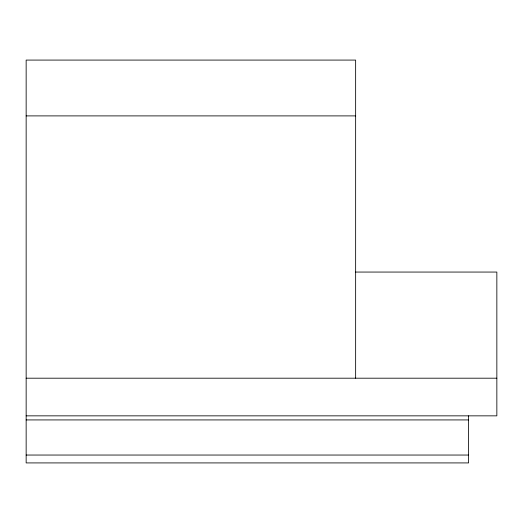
<?xml version="1.0" encoding="UTF-8"?>
<svg xmlns="http://www.w3.org/2000/svg" width="523" height="523" viewBox="0 0 523 523"><rect width="100%" height="100%" fill="white"/><g stroke="black" fill="none" stroke-linecap="round" stroke-linejoin="round"><path stroke-width="0.78" d="M26.15 115.897L355.64 115.897M355.64 272.058L496.85 272.058L496.85 415.85L26.15 415.85M26.15 378.194L496.85 378.194M26.15 419.93L468.608 419.93M26.15 455.043L468.608 455.043M468.608 415.85L468.608 462.92L26.15 462.92L26.15 60.08L355.64 60.08L355.64 378.194"/></g></svg>
